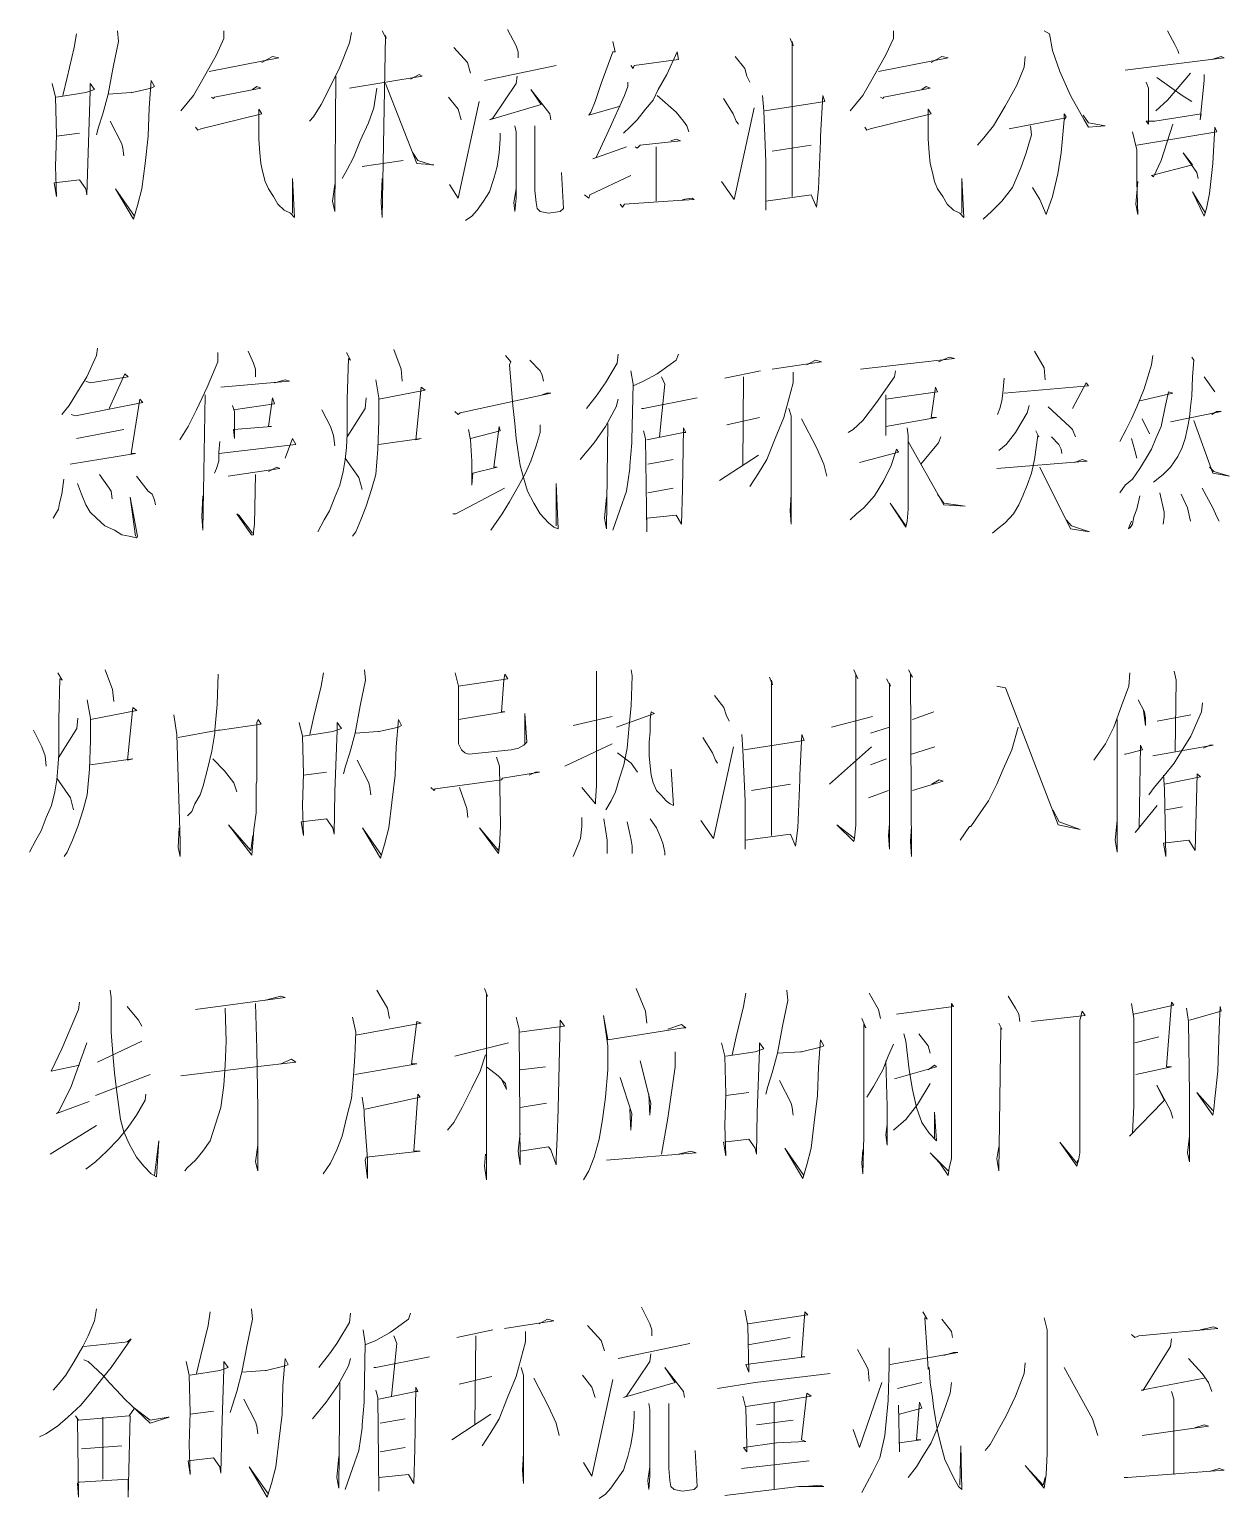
# Model space of a CAD drawing. Header units: millimetres. Extents: x 0 to 829, y 0 to 586.
# Drawn here: x 327.19 to 358.13, y 470.41 to 508.28 of the extents above; entities that cross this region are included whole.
import ezdxf

# ---------------------------------------------------------------- set-up
doc = ezdxf.new("R2010")
doc.units = ezdxf.units.MM

msp = doc.modelspace()

# ---------------------------------------------------------------- linework, layer by layer
at = {"color": 0, "lineweight": 0}
for points in [[(329.466222, 508.243417), (329.494444, 507.971778), (329.356861, 507.312083), (329.222806, 506.613583), (329.085222, 506.109111), (328.979389, 505.759861), (328.922944, 505.565833)], [(332.210833, 508.243417), (332.210833, 508.049389), (332.020333, 507.622528), (331.667556, 507.001639), (331.424139, 506.574778), (331.096056, 506.186722)], [(336.285417, 508.243417), (336.394778, 508.049389), (336.370083, 508.127), (336.285417, 503.431528), (336.260722, 503.819583), (336.285417, 504.440472)], [(339.520389, 508.282222), (339.739111, 507.855361), (339.792028, 507.700139), (339.792028, 507.544917)], [(349.465194, 508.243417), (349.465194, 508.049389), (349.274694, 507.622528), (348.921917, 507.001639), (348.6785, 506.574778), (348.350417, 506.186722)], [(353.349278, 508.243417), (353.486861, 508.165806), (353.568, 507.738944), (353.7585, 507.195667), (354.030139, 506.574778), (354.382917, 505.953889), (354.492278, 505.759861), (354.926194, 505.798667), (354.492278, 505.876278), (354.354694, 506.070306)], [(356.527806, 508.243417), (356.718306, 507.894167), (356.799444, 507.738944), (356.827667, 507.661333)], [(328.407889, 508.165806), (328.351444, 507.816556), (328.164472, 507.040444), (328.055111, 506.574778)], [(335.498722, 508.204611), (335.445806, 507.932972), (335.198861, 507.312083), (334.927222, 506.768806), (334.712028, 506.341944), (334.521528, 506.0315), (334.412167, 505.915083)], [(342.236778, 507.971778), (342.293222, 507.700139), (342.236778, 507.700139), (341.936917, 506.885222), (341.774639, 506.419556), (341.665278, 506.147917), (341.612361, 506.070306), (342.427278, 506.303139)], [(346.801722, 508.049389), (346.882861, 507.855361), (346.858167, 507.971778), (346.858167, 503.974806)], [(331.829833, 507.195667), (333.625472, 507.544917), (333.459667, 507.583722), (333.188028, 507.4285)], [(338.133972, 507.816556), (338.48675, 507.4285), (338.567889, 507.156861)], [(342.698917, 507.350889), (342.755361, 507.273278), (342.780056, 507.350889), (343.923056, 507.506111), (343.894833, 507.700139), (343.623194, 507.118056), (343.404472, 506.73), (343.270417, 506.458361), (343.079917, 506.225528), (342.861194, 505.953889), (342.670694, 505.759861), (342.508417, 505.604639)], [(345.390611, 507.583722), (345.634028, 507.273278), (345.686944, 507.07925), (345.768083, 506.924028)], [(349.084194, 507.195667), (350.876306, 507.544917), (350.714028, 507.583722), (350.442389, 507.4285)], [(352.862444, 507.583722), (352.834222, 507.312083), (352.643722, 506.846417), (352.343861, 506.303139), (352.047528, 505.798667), (351.800583, 505.488222), (351.638306, 505.294194)], [(355.44125, 507.234472), (357.995361, 507.544917), (357.914222, 507.583722), (357.670806, 507.506111)], [(335.445806, 506.768806), (337.319056, 507.07925), (337.237917, 507.118056), (337.019194, 507.001639)], [(338.924194, 506.962833), (340.769222, 507.350889)], [(355.984528, 506.924028), (356.040972, 506.768806), (356.040972, 505.837472), (355.984528, 505.915083), (356.20325, 505.915083), (357.399167, 506.109111), (357.370944, 505.953889), (357.480306, 506.962833), (357.480306, 507.118056)], [(357.127528, 507.156861), (356.527806, 506.458361), (356.231472, 506.186722)], [(327.783472, 506.885222), (327.864611, 506.535972), (327.892833, 505.565833), (327.864611, 504.750917), (327.892833, 503.974806), (327.836389, 504.324056), (328.489028, 504.401667), (328.651306, 504.168833), (328.679528, 504.013611), (328.70775, 505.100167), (328.760667, 506.691194), (328.760667, 506.885222), (328.870028, 506.73), (328.651306, 506.652389), (327.892833, 506.535972)], [(329.222806, 506.613583), (329.819, 506.652389), (329.847222, 506.652389), (330.337583, 506.768806), (330.418722, 506.807611), (330.337583, 506.962833), (330.281139, 506.264333), (330.256444, 505.527028), (330.175306, 504.828528), (330.090639, 504.168833), (329.984806, 503.741972), (329.875444, 503.392722), (329.413306, 504.168833), (329.900139, 503.470333)], [(331.886278, 506.535972), (331.939194, 506.497167), (331.967417, 506.535972), (333.163333, 506.768806), (333.053972, 506.807611), (332.944611, 506.73)], [(335.093028, 507.07925), (335.064806, 503.58675), (335.008361, 503.858389), (335.064806, 504.28525)], [(336.151361, 506.768806), (336.070222, 506.264333), (335.932639, 505.876278), (335.717444, 505.410611), (335.551639, 504.98375), (335.389361, 504.673306), (335.255306, 504.440472)], [(336.370083, 506.885222), (337.185, 504.828528), (337.618917, 504.789722), (337.562472, 504.789722), (337.209694, 504.906139), (337.075639, 505.100167)], [(339.763806, 507.07925), (339.739111, 506.885222), (339.139389, 505.992694), (339.05825, 505.953889), (340.388222, 506.341944), (340.116583, 506.73), (340.606944, 506.109111), (340.635167, 505.953889)], [(342.617778, 506.924028), (342.617778, 506.807611), (342.536639, 506.574778), (342.127417, 505.68225), (341.802861, 504.98375), (341.721722, 504.944944), (342.589556, 505.255389)], [(349.137111, 506.535972), (349.193556, 506.497167), (349.221778, 506.535972), (350.414167, 506.768806), (350.308333, 506.807611), (350.198972, 506.73)], [(356.256167, 507.040444), (356.908806, 506.574778), (357.15575, 506.419556)], [(337.999917, 506.535972), (338.243333, 506.225528), (338.324472, 505.953889)], [(338.024611, 504.28525), (338.243333, 503.936), (338.786611, 506.419556)], [(343.379778, 506.574778), (343.866611, 506.147917), (344.057111, 505.915083), (344.13825, 505.798667), (344.194694, 505.643444)], [(345.09075, 506.497167), (345.334167, 506.109111), (345.415306, 505.915083), (345.47175, 505.837472)], [(346.096167, 506.574778), (346.124389, 506.186722), (346.177306, 504.867333), (346.177306, 504.013611), (346.177306, 503.625556), (346.177306, 503.858389), (347.345, 504.013611), (347.482583, 503.703167), (347.5355, 504.168833), (347.588417, 505.410611), (347.588417, 505.527028), (347.644861, 506.574778), (347.697778, 506.419556), (346.149083, 506.186722)], [(331.477056, 505.759861), (331.5335, 505.68225), (331.614639, 505.721056), (333.188028, 506.109111), (333.106889, 506.225528), (333.106889, 506.0315), (333.106889, 505.449417), (333.135111, 505.100167), (333.163333, 504.828528), (333.21625, 504.595694), (333.272694, 504.362861), (333.353833, 504.168833), (333.487889, 503.974806), (333.59725, 503.780778), (333.759528, 503.625556), (333.921806, 503.547944), (334.031167, 503.431528), (333.97825, 504.440472), (333.97825, 503.547944)], [(345.034306, 504.362861), (345.362389, 503.897194), (345.877444, 506.264333)], [(348.731417, 505.759861), (348.784333, 505.68225), (348.865472, 505.721056), (350.442389, 506.109111), (350.36125, 506.225528), (350.36125, 506.0315), (350.36125, 505.449417), (350.389472, 505.100167), (350.414167, 504.828528), (350.470611, 504.595694), (350.523528, 504.362861), (350.604667, 504.168833), (350.74225, 503.974806), (350.851611, 503.780778), (351.013889, 503.625556), (351.176167, 503.547944), (351.285528, 503.431528), (351.232611, 504.440472), (351.232611, 503.547944)], [(352.453222, 505.721056), (353.867861, 505.992694), (353.867861, 506.109111), (353.920778, 506.0315), (353.867861, 505.953889), (353.786722, 505.100167), (353.702056, 504.556889), (353.568, 503.974806), (353.430417, 503.58675), (353.405722, 503.509139), (353.239917, 503.897194), (353.052944, 504.207639)], [(327.892833, 505.527028), (328.489028, 505.604639)], [(329.275722, 505.915083), (329.575583, 505.333), (329.603806, 505.216583), (329.6285, 505.022556)], [(339.329889, 505.604639), (339.329889, 505.449417), (339.301667, 505.100167), (339.24875, 504.750917), (339.167611, 504.440472), (339.05825, 504.091222), (338.895972, 503.858389), (338.733694, 503.625556), (338.596111, 503.470333), (338.433833, 503.353917)], [(339.710889, 505.798667), (339.739111, 505.643444), (339.739111, 503.936), (339.710889, 503.58675), (339.682667, 503.819583), (339.739111, 504.168833)], [(340.225944, 505.798667), (340.225944, 504.130028), (340.254167, 503.819583), (340.282389, 503.664361), (340.363528, 503.58675), (340.578722, 503.547944), (340.878583, 503.58675), (340.959722, 503.664361), (340.906806, 504.595694)], [(352.9965, 505.798667), (353.024722, 505.565833), (352.887139, 505.100167), (352.753083, 504.712111), (352.534361, 504.207639), (352.262722, 503.858389), (351.991083, 503.58675), (351.775889, 503.392722)], [(355.63175, 505.643444), (355.741111, 505.177778), (355.741111, 504.362861), (355.769333, 503.509139), (355.712889, 503.780778), (355.769333, 504.362861)], [(355.741111, 505.294194), (357.804861, 505.643444), (357.751944, 505.759861), (357.699028, 504.828528), (357.614361, 504.052417), (357.533222, 503.664361), (357.480306, 503.470333), (357.180444, 504.091222), (357.508528, 503.547944)], [(356.665389, 505.837472), (356.365528, 504.906139), (356.175028, 504.479278), (356.122111, 504.518083), (357.180444, 504.789722), (356.937028, 505.100167), (357.289806, 504.595694), (357.318028, 504.440472)], [(342.808278, 505.255389), (342.861194, 505.216583), (342.942333, 505.294194), (343.975972, 505.410611), (343.866611, 505.449417), (343.732556, 505.410611)], [(343.351556, 505.255389), (343.351556, 503.858389)], [(347.345, 505.294194), (346.339583, 505.138972)], [(336.828694, 504.906139), (335.770361, 504.750917)], [(341.503, 504.013611), (341.612361, 503.936), (341.640583, 504.013611), (342.698917, 504.518083)], [(342.427278, 503.780778), (342.480194, 503.703167), (342.536639, 503.780778), (343.651417, 503.858389), (344.32875, 503.897194), (344.275833, 503.936), (344.032417, 503.897194)], [(328.951167, 500.069556), (328.922944, 499.875528), (328.679528, 499.328722), (328.436111, 498.940667), (328.217389, 498.591417), (328.026889, 498.358583)], [(332.048556, 499.953139), (332.048556, 499.716778), (331.776917, 499.057083), (331.505278, 498.475), (331.286556, 498.048139), (331.071361, 497.698889)], [(332.83525, 499.991944), (332.972833, 499.677972), (333.02575, 499.52275), (333.02575, 499.328722)], [(335.364667, 499.953139), (335.4705, 499.755583), (335.417583, 499.797917), (335.389361, 498.746639), (335.389361, 498.280972), (335.389361, 497.854111), (335.364667, 497.504861), (335.336444, 497.194417), (335.28, 496.883972), (335.198861, 496.534722), (335.064806, 496.224278), (334.927222, 495.875028), (334.793167, 495.642194), (334.630889, 495.33175)], [(336.585278, 500.03075), (336.775778, 499.52275), (336.804, 499.212306)], [(342.374361, 499.914333), (342.346139, 499.677972), (342.046278, 499.1735), (342.021583, 499.134694), (341.831083, 498.863056), (341.559444, 498.513806)], [(343.923056, 499.914333), (343.866611, 499.755583), (343.432694, 499.445139), (343.379778, 499.406333), (343.027, 499.212306), (342.755361, 499.095889)], [(353.105861, 499.991944), (353.349278, 499.561556), (353.3775, 499.251111)], [(339.467472, 499.875528), (339.601528, 499.716778), (339.573306, 499.639167), (339.654444, 498.591417), (339.710889, 498.12575), (339.739111, 497.737694), (339.792028, 497.388444), (339.844944, 497.039194), (339.929611, 496.72875), (340.035444, 496.3795), (340.20125, 496.069056), (340.363528, 495.797417), (340.578722, 495.564583), (340.716306, 495.448167), (340.825667, 495.409361), (340.769222, 496.573528), (340.769222, 495.486972)], [(340.091889, 499.755583), (340.363528, 499.483944), (340.416444, 499.367528), (340.444667, 499.212306)], [(346.339583, 499.52275), (347.616639, 499.716778), (347.454361, 499.755583), (347.235639, 499.639167)], [(348.622056, 499.52275), (351.042111, 499.797917), (350.904528, 499.836722), (350.632889, 499.716778)], [(356.150333, 499.875528), (356.122111, 499.639167), (355.931611, 499.018278), (355.741111, 498.552611), (355.607056, 498.242167), (355.469472, 497.970528), (355.307194, 497.660083)], [(357.15575, 499.836722), (357.208667, 499.755583), (357.180444, 499.328722), (357.15575, 498.82425), (357.127528, 498.552611), (357.099306, 498.280972), (357.046389, 498.009333), (356.989944, 497.737694), (356.908806, 497.504861), (356.799444, 497.272028), (356.612472, 497.000389), (356.421972, 496.806361), (356.175028, 496.612333)], [(328.651306, 499.212306), (328.760667, 499.1735), (329.737861, 499.328722), (329.656722, 499.406333), (329.251028, 498.513806)], [(332.129694, 499.057083), (333.897111, 499.212306), (333.78775, 499.251111), (333.516111, 499.1735)], [(336.123139, 499.251111), (336.204278, 498.785444), (336.204278, 498.203361), (336.179583, 497.466056), (336.123139, 496.806361), (336.013778, 496.418306), (335.879722, 495.991444), (335.742139, 495.642194), (335.608083, 495.33175), (335.526944, 495.215333)], [(342.698917, 499.483944), (342.755361, 499.134694), (342.727139, 497.698889), (342.727139, 497.621278), (342.670694, 497.039194), (342.670694, 496.961583), (342.589556, 496.3795), (342.427278, 495.913833), (342.236778, 495.370556)], [(343.485611, 499.328722), (343.570278, 499.134694), (343.432694, 497.7765)], [(345.118972, 499.289917), (346.039722, 499.483944)], [(345.605806, 499.328722), (345.581111, 497.039194)], [(346.882861, 499.445139), (346.882861, 499.1735), (346.639444, 498.280972), (346.420722, 497.737694), (346.205528, 497.194417), (345.986806, 496.845167), (345.768083, 496.495917)], [(349.518111, 499.483944), (349.493417, 499.328722), (349.031278, 498.669028), (348.6785, 498.203361), (348.431556, 497.970528), (348.2975, 497.892917)], [(352.319167, 499.289917), (352.290944, 498.901861), (352.262722, 498.707833), (352.209806, 498.513806), (352.153361, 498.358583)], [(352.319167, 498.901861), (354.492278, 499.095889), (354.435833, 499.1735), (354.083056, 498.513806)], [(357.480306, 499.328722), (357.751944, 498.940667)], [(331.724, 498.863056), (331.667556, 495.370556), (331.639333, 495.719806), (331.667556, 496.263083)], [(332.429556, 498.591417), (332.482472, 498.436194), (332.482472, 497.737694), (332.45425, 497.970528), (333.434972, 498.048139), (333.353833, 498.048139), (333.459667, 498.785444), (333.516111, 498.630222), (332.45425, 498.475)], [(335.879722, 498.785444), (335.8515, 498.513806), (335.389361, 497.7765)], [(336.204278, 498.746639), (337.400194, 498.979472), (337.290833, 499.057083), (337.156778, 497.698889), (337.290833, 497.737694), (336.204278, 497.582472)], [(338.162194, 498.436194), (338.243333, 498.358583), (338.29625, 498.397389), (340.635167, 498.901861), (340.525806, 498.901861), (340.416444, 498.863056)], [(342.970556, 498.513806), (343.027, 498.513806), (344.409889, 498.785444)], [(349.274694, 498.863056), (349.274694, 497.815306), (349.274694, 498.048139), (350.579972, 498.280972), (350.442389, 498.280972), (350.55175, 499.057083), (350.604667, 498.940667), (349.274694, 498.746639)], [(355.82225, 498.707833), (356.665389, 498.901861), (356.556028, 498.940667), (356.474889, 498.552611), (356.365528, 498.048139), (356.231472, 497.737694), (356.122111, 497.466056), (355.984528, 497.233222), (355.82225, 496.961583), (355.63175, 496.689944), (355.44125, 496.534722), (355.307194, 496.340694)], [(328.270306, 498.358583), (328.379667, 498.319778), (330.118861, 498.669028), (330.037722, 498.746639), (329.819, 497.349639), (329.928361, 497.349639), (328.245611, 497.078)], [(334.736722, 498.475), (334.955444, 498.048139), (335.036583, 497.815306), (335.064806, 497.543667)], [(342.374361, 498.746639), (342.317917, 498.552611), (342.046278, 498.048139), (341.749944, 497.621278), (341.393639, 497.194417)], [(346.7735, 498.513806), (346.829944, 498.319778), (346.829944, 495.525778), (346.801722, 495.875028), (346.829944, 496.301889)], [(352.968278, 498.591417), (352.915361, 498.397389), (352.6155, 497.892917), (352.372083, 497.582472), (352.181583, 497.42725)], [(353.458639, 498.552611), (354.001917, 498.048139), (354.083056, 497.970528), (354.164194, 497.7765)], [(356.612472, 498.164556), (357.914222, 498.436194), (357.804861, 498.436194), (357.670806, 498.358583)], [(338.514972, 497.970528), (338.567889, 497.698889), (338.596111, 497.155611), (338.596111, 496.534722), (338.624333, 496.845167), (339.24875, 497.000389), (339.167611, 497.000389), (339.301667, 498.048139), (339.329889, 497.931722), (338.567889, 497.737694)], [(340.363528, 498.086944), (340.363528, 497.892917), (340.254167, 497.543667), (340.116583, 497.155611), (339.982528, 496.845167), (339.792028, 496.495917), (339.573306, 496.107861), (339.382806, 495.797417), (339.086472, 495.370556)], [(342.102722, 498.12575), (342.0745, 495.409361), (342.021583, 495.681), (342.0745, 496.224278)], [(343.027, 497.931722), (343.079917, 497.737694), (343.108139, 495.33175), (343.108139, 495.681), (343.866611, 495.758611), (344.004194, 495.525778), (344.032417, 496.418306), (344.057111, 498.009333), (344.113556, 497.892917), (344.057111, 497.892917), (343.108139, 497.698889)], [(346.015028, 498.280972), (345.171889, 498.086944)], [(347.101583, 498.242167), (347.482583, 497.504861), (347.673083, 497.078), (347.754222, 496.767556)], [(349.817972, 498.009333), (349.846194, 497.815306), (349.846194, 495.913833), (349.817972, 495.603389), (349.78975, 495.448167), (349.384056, 496.069056), (349.78975, 495.486972)], [(355.878694, 498.242167), (356.065667, 497.854111)], [(357.208667, 498.203361), (357.699028, 496.845167), (358.132944, 496.767556), (357.723722, 496.883972), (357.614361, 497.000389)], [(328.407889, 497.737694), (329.6285, 497.970528)], [(332.101472, 497.660083), (332.076778, 497.388444), (332.076778, 497.155611), (332.020333, 496.961583), (331.967417, 496.845167)], [(332.076778, 497.349639), (334.059389, 497.582472), (333.97825, 497.737694), (333.78775, 497.233222)], [(349.846194, 497.660083), (350.770472, 496.03025), (351.31375, 495.991444), (350.770472, 496.069056), (350.604667, 496.301889)], [(350.685806, 497.7765), (350.632889, 497.621278), (350.17075, 497.078)], [(353.134083, 497.931722), (353.215222, 497.7765), (353.187, 497.815306), (353.105861, 497.194417), (353.024722, 496.845167), (352.915361, 496.534722), (352.806, 496.263083), (352.696639, 496.03025), (352.562583, 495.797417), (352.343861, 495.564583), (352.153361, 495.409361), (352.019306, 495.292944)], [(353.539778, 497.7765), (353.730278, 497.582472), (353.786722, 497.466056), (353.811417, 497.349639)], [(355.607056, 497.737694), (355.688194, 497.42725), (355.741111, 497.233222)], [(344.981389, 496.651139), (345.986806, 497.310833)], [(348.593833, 497.116806), (349.59925, 497.388444), (349.546333, 497.466056), (349.40875, 497.039194), (349.221778, 496.651139), (348.974833, 496.263083), (348.703194, 495.952639), (348.512694, 495.797417), (348.350417, 495.642194)], [(332.320194, 496.767556), (333.650167, 496.961583), (333.569028, 497.000389), (333.353833, 496.883972)], [(335.336444, 497.233222), (335.689222, 496.72875), (335.770361, 496.418306)], [(343.132833, 497.078), (343.785472, 497.194417)], [(352.128667, 496.961583), (354.464056, 497.155611), (354.33, 497.194417), (354.1395, 497.116806)], [(353.239917, 497.000389), (354.030139, 495.409361), (354.516972, 495.33175), (354.058361, 495.486972), (353.920778, 495.642194)], [(328.079806, 496.689944), (328.026889, 496.301889), (327.973972, 496.069056), (327.94575, 495.913833), (327.808167, 495.681)], [(328.436111, 496.573528), (328.541944, 496.301889), (328.651306, 496.03025), (328.760667, 495.836222), (328.922944, 495.681), (329.141667, 495.486972), (329.385083, 495.370556), (329.575583, 495.254139), (329.766083, 495.215333), (329.956583, 495.176528), (329.984806, 495.215333), (329.794306, 496.224278), (329.928361, 495.215333)], [(329.004083, 496.806361), (329.251028, 496.457111), (329.303944, 496.3795), (329.332167, 496.185472)], [(329.956583, 496.767556), (330.256444, 496.3795), (330.362278, 496.301889), (330.418722, 496.146667), (330.446944, 496.03025)], [(333.02575, 496.806361), (333.001056, 495.525778), (332.972833, 495.33175), (332.972833, 495.254139), (332.916389, 495.254139), (332.538917, 495.797417), (332.591833, 495.758611), (332.944611, 495.292944)], [(338.10575, 495.797417), (338.190417, 495.797417), (339.43925, 496.457111)], [(343.785472, 496.457111), (343.132833, 496.340694)], [(355.82225, 496.263083), (355.741111, 495.913833), (355.659972, 495.719806), (355.63175, 495.525778), (355.578833, 495.448167), (355.522389, 495.409361), (355.550611, 495.486972), (355.607056, 495.603389)], [(356.337306, 496.340694), (356.446667, 495.836222), (356.446667, 495.719806), (356.421972, 495.525778)], [(356.884111, 496.301889), (357.046389, 495.952639), (357.099306, 495.719806), (357.127528, 495.603389)], [(357.427389, 496.457111), (357.699028, 495.952639), (357.804861, 495.719806), (357.861306, 495.603389)], [(327.928111, 491.698139), (328.037472, 491.504111), (327.981028, 491.542917), (327.956333, 490.491639), (327.956333, 490.025972), (327.956333, 489.599111), (327.928111, 489.249861), (327.899889, 488.939417), (327.846972, 488.628972), (327.765833, 488.279722), (327.62825, 487.969278), (327.494194, 487.620028), (327.356611, 487.387194), (327.194333, 487.07675)], [(329.148722, 491.77575), (329.339222, 491.271278), (329.367444, 490.960833)], [(332.059139, 491.659333), (332.030917, 490.883222), (331.974472, 490.22), (331.974472, 490.142389), (331.893333, 489.676722), (331.783972, 489.211056), (331.678139, 488.784194), (331.597, 488.551361), (331.459417, 488.318528), (331.378278, 488.1245), (331.268917, 488.008083)], [(334.775528, 491.698139), (334.719083, 491.348889), (334.528583, 490.56925), (334.42275, 490.103583)], [(335.833861, 491.77575), (335.862083, 491.504111), (335.7245, 490.844417), (335.590444, 490.142389), (335.452861, 489.637917), (335.3435, 489.288667), (335.290583, 489.094639)], [(338.16925, 491.698139), (338.253917, 491.348889), (338.253917, 489.87075), (338.335056, 489.715528), (338.416194, 489.637917), (338.525556, 489.599111), (339.612111, 489.715528), (339.802611, 489.754333), (339.936667, 489.831944), (340.017806, 489.909556), (339.964889, 490.650389), (339.964889, 489.87075)], [(338.253917, 491.348889), (339.530972, 491.542917), (339.446306, 491.659333), (339.421611, 491.504111), (339.365167, 490.689194), (339.446306, 490.689194), (338.253917, 490.491639)], [(341.813444, 491.736944), (341.813444, 489.288667), (341.813444, 488.784194), (341.785222, 488.396139), (341.785222, 488.318528), (341.432444, 488.745389)], [(342.7095, 491.77575), (342.734194, 491.620528), (342.7095, 490.844417), (342.653056, 490.336417), (342.600139, 489.754333), (342.519, 489.327472), (342.409639, 488.978222), (342.300278, 488.628972), (342.190917, 488.396139), (342.056861, 488.163306)], [(346.269028, 491.581722), (346.350167, 491.387694), (346.321944, 491.504111), (346.321944, 487.503611)], [(348.442139, 491.77575), (348.5515, 491.542917), (348.495056, 491.659333), (348.495056, 487.77525), (348.466833, 487.426), (348.442139, 487.348389), (348.008222, 487.77525), (348.466833, 487.426)], [(349.85325, 491.77575), (349.962611, 491.581722), (349.909694, 491.659333), (349.934389, 486.960333), (349.909694, 487.348389), (349.934389, 487.736444)], [(355.561194, 491.698139), (355.532972, 491.348889), (355.342472, 490.844417), (355.151972, 490.297611), (354.936778, 489.87075), (354.636917, 489.443889)], [(356.700667, 491.736944), (356.757111, 491.504111), (356.728889, 489.676722)], [(349.285278, 491.542917), (349.391111, 491.348889), (349.366417, 491.4265), (349.366417, 487.154361), (349.338194, 487.503611), (349.366417, 487.814056)], [(352.135722, 491.348889), (352.354444, 491.310083), (353.712639, 487.77525), (354.284139, 487.658833), (353.740861, 487.852861), (353.575056, 488.163306)], [(328.686583, 490.999639), (328.77125, 490.530444), (328.77125, 489.948361), (328.743028, 489.211056), (328.686583, 488.551361), (328.58075, 488.163306), (328.443167, 487.736444), (328.309111, 487.387194), (328.171528, 487.07675), (328.090389, 486.960333)], [(328.77125, 490.491639), (329.963639, 490.728), (329.857806, 490.805611), (329.720222, 489.443889), (329.857806, 489.482694), (328.77125, 489.327472)], [(344.854389, 491.116056), (345.097806, 490.805611), (345.15425, 490.611583), (345.235389, 490.452833)], [(355.776389, 490.999639), (355.942194, 490.689194), (355.966889, 490.530444), (355.966889, 490.336417), (355.913972, 490.728)], [(357.434444, 490.922028), (357.406222, 490.689194), (357.134583, 490.064778), (356.891167, 489.676722), (356.700667, 489.366278), (356.45725, 489.055833), (356.185611, 488.745389), (356.048028, 488.551361)], [(328.443167, 490.530444), (328.414944, 490.258806), (327.956333, 489.5215)], [(330.916139, 490.611583), (330.997278, 490.103583), (331.078417, 487.348389), (331.078417, 486.960333), (331.0255, 487.193167), (331.053722, 487.697639)], [(331.0255, 490.025972), (332.059139, 490.22), (332.112056, 490.22), (333.170389, 490.375222), (333.08925, 490.491639), (333.061028, 490.414028), (333.061028, 489.599111), (333.061028, 488.900611), (333.036333, 488.823), (333.036333, 488.163306), (333.036333, 488.085694), (332.979889, 487.658833), (332.955194, 487.309583), (332.926972, 486.999139), (332.330778, 487.77525), (332.89875, 487.115556), (332.955194, 487.503611)], [(335.590444, 490.142389), (336.186639, 490.181194), (336.214861, 490.181194), (336.705222, 490.297611), (336.786361, 490.336417), (336.705222, 490.491639), (336.648778, 489.793139), (336.620556, 489.055833), (336.539417, 488.357333), (336.458278, 487.697639), (336.348917, 487.270778), (336.243083, 486.921528), (335.780944, 487.697639), (336.267778, 486.999139)], [(341.213722, 490.336417), (342.219139, 490.56925)], [(342.3285, 490.297611), (343.305694, 490.650389), (343.224556, 490.689194), (343.196333, 490.491639), (343.196333, 490.181194), (343.171639, 489.909556), (343.171639, 489.560306), (343.196333, 489.288667), (343.224556, 489.055833), (343.277472, 488.861806), (343.362139, 488.667778), (343.467972, 488.551361), (343.605556, 488.396139), (343.714917, 488.318528), (343.796056, 488.279722), (343.739611, 489.211056)], [(347.870639, 490.297611), (348.928972, 490.56925)], [(349.962611, 490.491639), (350.505889, 490.689194)], [(355.233111, 490.491639), (355.233111, 487.07675), (355.180194, 487.387194), (355.233111, 487.891667)], [(357.134583, 490.611583), (356.26675, 490.452833)], [(327.303694, 490.22), (327.518889, 489.793139), (327.600028, 489.560306), (327.62825, 489.288667)], [(334.151111, 490.414028), (334.23225, 490.064778), (334.256944, 489.094639), (334.23225, 488.279722), (334.256944, 487.503611), (334.204028, 487.852861), (334.856667, 487.930472), (335.018944, 487.697639), (335.047167, 487.542417), (335.071861, 488.628972), (335.128306, 490.22), (335.128306, 490.414028), (335.237667, 490.258806), (335.018944, 490.181194), (334.256944, 490.064778)], [(345.559944, 490.103583), (345.588167, 489.715528), (345.641083, 488.396139), (345.641083, 487.542417), (345.641083, 487.154361), (345.641083, 487.387194), (346.812306, 487.542417), (346.946361, 487.231972), (347.002806, 487.697639), (347.055722, 488.939417), (347.055722, 489.055833), (347.108639, 490.103583), (347.165083, 489.948361), (345.616389, 489.715528)], [(348.876056, 490.142389), (349.366417, 490.297611)], [(352.679, 490.297611), (352.516722, 489.715528), (352.298, 489.211056), (352.135722, 488.823), (351.920528, 488.396139), (351.701806, 488.085694), (351.458389, 487.736444), (351.430167, 487.736444), (351.18675, 487.387194)], [(340.995, 489.288667), (342.219139, 489.87075)], [(344.501611, 487.891667), (344.826167, 487.426), (345.34475, 489.793139)], [(344.554528, 490.025972), (344.801472, 489.637917), (344.882611, 489.443889), (344.935528, 489.366278)], [(347.817722, 488.823), (348.904278, 489.793139)], [(350.534111, 489.793139), (349.934389, 489.599111)], [(355.423611, 489.599111), (355.451833, 489.599111), (355.88575, 489.715528), (355.832833, 489.831944), (355.804611, 487.697639), (355.69525, 487.581222), (356.26675, 488.279722)], [(356.157389, 489.560306), (357.706083, 489.831944), (357.624944, 489.831944), (357.462667, 489.754333)], [(331.921556, 489.482694), (332.221417, 489.17225), (332.464833, 488.861806), (332.545972, 488.628972), (332.493056, 488.784194)], [(335.643361, 489.443889), (335.943222, 488.861806), (335.971444, 488.745389), (335.996139, 488.551361)], [(339.231111, 489.5215), (339.31225, 489.288667), (339.340472, 487.736444), (339.31225, 487.231972), (339.284028, 487.037944), (338.797194, 487.697639), (339.284028, 487.115556), (339.31225, 487.270778)], [(342.356722, 489.637917), (342.7095, 489.366278), (342.871778, 489.133444)], [(349.285278, 489.482694), (348.876056, 489.327472)], [(327.899889, 488.978222), (328.252667, 488.47375), (328.333806, 488.163306)], [(334.256944, 489.055833), (334.856667, 489.133444)], [(337.544833, 488.745389), (337.625972, 488.667778), (337.654194, 488.706583), (339.365167, 488.939417), (339.393389, 488.978222), (340.345889, 489.133444), (340.236528, 489.133444), (340.07425, 489.055833)], [(349.962611, 488.667778), (350.749306, 488.900611), (350.643472, 488.939417), (350.452972, 488.823)], [(356.429028, 489.055833), (356.45725, 488.706583), (356.485472, 486.960333), (356.429028, 487.309583), (357.081667, 487.387194), (357.243944, 487.115556), (357.300389, 489.094639), (357.381528, 489.017028), (356.45725, 488.823)], [(338.278611, 488.745389), (338.469111, 488.202111), (338.497333, 487.969278)], [(346.812306, 488.823), (345.806889, 488.667778)], [(348.823139, 488.47375), (349.338194, 488.667778)], [(356.919389, 488.240917), (356.485472, 488.163306)], [(341.432444, 487.969278), (341.432444, 487.736444), (341.404222, 487.426), (341.323083, 487.231972), (341.213722, 486.960333)], [(342.000417, 487.930472), (342.085083, 487.387194), (342.085083, 487.154361), (342.085083, 487.037944)], [(342.600139, 487.852861), (342.653056, 487.620028), (342.7095, 487.387194), (342.734194, 487.231972), (342.734194, 487.037944)], [(343.196333, 487.930472), (343.362139, 487.697639), (343.443278, 487.503611), (343.524417, 487.309583), (343.577333, 487.07675), (343.577333, 486.999139)], [(329.275722, 483.52075), (329.303944, 483.326722), (329.303944, 482.434194), (329.356861, 481.7745), (329.385083, 481.382917), (329.441528, 480.956056), (329.494444, 480.568), (329.547361, 480.179944), (329.6285, 479.8695), (329.766083, 479.559056), (329.956583, 479.209806), (330.147083, 478.976972), (330.337583, 478.782944), (330.471639, 478.705333), (330.528083, 479.636667), (330.418722, 478.744139)], [(331.477056, 483.016278), (333.78775, 483.326722), (333.678389, 483.365528), (333.244472, 483.249111)], [(336.151361, 483.52075), (336.423, 483.055083), (336.475917, 482.783444)], [(338.924194, 483.559556), (339.005333, 483.365528), (338.977111, 483.404333), (338.977111, 478.627722), (338.924194, 478.976972), (338.948889, 479.287417)], [(342.8365, 483.559556), (343.079917, 482.977472), (343.108139, 482.667028)], [(345.66225, 483.443139), (345.605806, 483.093889), (345.415306, 482.317778), (345.305944, 481.852111)], [(346.720583, 483.52075), (346.748806, 483.249111), (346.611222, 482.589417), (346.477167, 481.890917), (346.339583, 481.382917), (346.230222, 481.033667), (346.177306, 480.839639)], [(348.840778, 483.443139), (349.084194, 483.016278), (349.137111, 482.783444)], [(352.425, 483.365528), (352.6155, 483.055083), (352.696639, 482.899861), (352.724861, 482.705833)], [(328.489028, 483.210306), (328.460806, 483.016278), (328.026889, 482.007333), (327.75525, 481.42525), (328.489028, 481.580472)], [(330.090639, 482.589417), (330.0095, 482.744639), (329.713167, 483.093889)], [(332.239056, 483.055083), (332.267278, 482.201361), (332.239056, 481.580472), (332.210833, 481.072472), (332.129694, 480.490389), (331.995639, 480.063528), (331.858056, 479.636667), (331.667556, 479.365028), (331.477056, 479.132194), (331.261861, 478.938167), (331.205417, 478.860556)], [(333.02575, 483.1715), (333.053972, 482.007333), (333.082194, 480.451583), (333.082194, 479.209806), (333.082194, 478.860556), (333.02575, 479.093389), (333.082194, 479.52025)], [(343.651417, 482.511806), (344.004194, 482.628222), (344.113556, 482.550611), (344.057111, 482.550611), (342.102722, 482.240167), (341.993361, 482.861056), (342.102722, 482.084944), (342.102722, 481.464056), (342.046278, 480.762028), (341.965139, 480.179944), (341.884, 479.675472), (341.749944, 479.209806), (341.612361, 478.860556), (341.478306, 478.627722)], [(349.546333, 482.899861), (351.013889, 483.093889), (350.960972, 483.1715), (350.960972, 482.899861), (350.960972, 479.985917), (350.960972, 479.171), (350.904528, 478.938167), (350.876306, 478.744139), (350.661111, 479.054583), (350.414167, 479.326222), (350.876306, 478.860556)], [(353.024722, 482.705833), (354.411139, 482.861056), (354.33, 482.977472), (354.273556, 482.744639), (354.273556, 479.326222), (354.245333, 479.171), (354.192417, 478.976972), (353.7585, 479.597861), (354.192417, 479.054583), (354.220639, 479.132194)], [(355.607056, 483.1715), (355.659972, 482.783444), (355.659972, 481.619278), (355.659972, 480.645611), (355.659972, 480.529194), (355.63175, 479.830694), (355.550611, 479.753083), (356.421972, 480.645611), (356.446667, 480.684417), (356.256167, 481.072472), (356.612472, 480.412778), (356.665389, 480.21875)], [(355.659972, 482.899861), (356.693611, 483.132694), (356.637167, 483.210306), (356.503111, 481.541667), (356.637167, 481.541667), (355.712889, 481.344111)], [(357.018167, 483.055083), (357.071083, 482.705833), (357.099306, 480.839639), (357.099306, 480.723222), (357.099306, 479.093389), (357.046389, 479.326222), (357.099306, 479.753083)], [(357.099306, 482.744639), (357.914222, 482.977472), (357.889528, 483.093889), (357.861306, 482.511806), (357.833083, 481.42525), (357.751944, 480.723222), (357.723722, 480.451583), (357.699028, 480.296361), (357.289806, 480.878444), (357.699028, 480.412778)], [(335.526944, 482.82225), (335.608083, 482.434194), (335.579861, 481.813306), (335.551639, 481.305306), (335.498722, 480.723222), (335.389361, 480.296361), (335.255306, 479.753083), (335.117722, 479.403833), (334.955444, 479.054583), (334.764944, 478.782944)], [(335.608083, 482.356583), (337.290833, 482.667028), (337.185, 482.705833), (337.047417, 481.619278), (337.185, 481.619278), (335.579861, 481.344111)], [(339.739111, 482.82225), (339.82025, 482.511806), (339.844944, 479.015778), (339.792028, 479.365028), (339.844944, 479.830694)], [(339.82025, 482.434194), (340.987944, 482.589417), (340.878583, 482.744639), (340.825667, 480.451583), (340.797444, 479.714278), (340.769222, 479.171), (340.769222, 479.015778), (340.635167, 479.403833), (340.578722, 479.481444), (339.844944, 479.365028)], [(348.650278, 482.783444), (348.759639, 482.550611), (348.703194, 482.628222), (348.703194, 479.753083), (348.6785, 478.782944), (348.650278, 479.054583), (348.6785, 479.403833)], [(352.181583, 482.667028), (352.262722, 482.511806), (352.238028, 482.550611), (352.181583, 478.860556), (352.128667, 479.171), (352.181583, 479.481444)], [(328.679528, 482.162556), (328.270306, 481.033667), (327.94575, 480.373972), (327.892833, 480.335167), (328.732444, 480.645611)], [(328.951167, 481.658083), (330.090639, 482.201361)], [(338.162194, 481.813306), (339.548611, 482.162556)], [(345.034306, 482.162556), (345.118972, 481.813306), (345.143667, 480.839639), (345.118972, 480.024722), (345.143667, 479.248611), (345.09075, 479.597861), (345.743389, 479.675472), (345.905667, 479.442639), (345.933889, 479.287417), (345.958583, 480.373972), (346.015028, 481.968528), (346.015028, 482.162556), (346.124389, 482.007333), (345.905667, 481.929722), (345.143667, 481.813306)], [(346.477167, 481.890917), (347.073361, 481.929722), (347.101583, 481.929722), (347.588417, 482.046139), (347.673083, 482.084944), (347.588417, 482.240167), (347.5355, 481.541667), (347.507278, 480.800833), (347.426139, 480.102333), (347.345, 479.442639), (347.235639, 479.015778), (347.129806, 478.666528), (346.667667, 479.442639), (347.1545, 478.744139)], [(349.465194, 482.12375), (349.327611, 481.813306), (349.193556, 481.464056), (348.950139, 481.033667), (348.784333, 480.762028)], [(349.736833, 482.395389), (349.78975, 482.201361), (349.870889, 481.464056), (349.955556, 480.956056), (350.061389, 480.490389), (350.198972, 480.102333), (350.389472, 479.830694), (350.579972, 479.636667), (350.523528, 480.373972), (350.523528, 479.714278)], [(350.117833, 482.395389), (350.36125, 482.084944), (350.414167, 481.890917)], [(355.688194, 482.162556), (356.312611, 482.317778)], [(331.096056, 481.305306), (333.02575, 481.541667), (334.059389, 481.658083), (333.950028, 481.735694), (333.678389, 481.619278)], [(338.948889, 481.852111), (338.814833, 481.42525), (338.596111, 480.994861), (338.352694, 480.490389), (338.133972, 480.102333), (337.971694, 479.908306)], [(343.841917, 481.929722), (343.841917, 481.541667), (343.651417, 480.21875), (343.485611, 479.287417)], [(328.89825, 480.800833), (330.309361, 481.344111)], [(338.977111, 481.541667), (339.276972, 481.305306), (339.467472, 481.111278), (339.492167, 480.956056), (339.382806, 481.188889)], [(339.844944, 481.464056), (340.497583, 481.541667)], [(342.942333, 481.696889), (343.213972, 480.606806), (343.189278, 480.296361), (343.161056, 480.839639)], [(349.274694, 481.696889), (349.302917, 480.529194), (349.302917, 479.8695), (349.302917, 479.52025), (349.274694, 479.791889), (349.302917, 480.063528)], [(349.493417, 481.227694), (350.579972, 481.541667), (350.523528, 481.580472), (350.36125, 481.464056)], [(342.427278, 481.2665), (342.727139, 480.335167), (342.698917, 479.908306), (342.670694, 480.451583)], [(346.530083, 481.188889), (346.829944, 480.606806), (346.858167, 480.490389), (346.882861, 480.296361)], [(350.414167, 481.111278), (350.089611, 480.568), (349.78975, 480.179944), (349.465194, 479.908306)], [(330.2, 480.839639), (330.175306, 480.684417), (329.956583, 480.296361), (329.737861, 479.985917), (329.494444, 479.675472), (329.194583, 479.365028), (328.89825, 479.093389), (328.651306, 478.899361)], [(335.770361, 480.762028), (335.826806, 480.412778), (335.826806, 480.296361), (335.907944, 479.171), (335.907944, 478.666528), (335.8515, 479.132194), (335.879722, 479.209806), (337.266139, 479.365028), (337.103861, 479.365028), (337.209694, 480.839639), (337.266139, 480.762028), (335.8515, 480.451583)], [(339.844944, 480.490389), (340.525806, 480.606806)], [(345.143667, 480.800833), (345.743389, 480.878444)], [(327.727028, 479.287417), (328.922944, 480.024722)], [(342.0745, 479.132194), (344.385194, 479.326222), (344.247611, 479.365028), (343.923056, 479.287417)], [(328.922944, 475.304556), (328.870028, 474.994111), (328.70775, 474.606056), (328.570167, 474.334417), (328.351444, 473.946361), (328.13625, 473.597111), (327.94575, 473.364278), (327.808167, 473.209056)], [(332.916389, 475.304556), (332.944611, 475.032917), (332.810556, 474.373222), (332.672972, 473.674722), (332.538917, 473.17025), (332.429556, 472.821), (332.373111, 472.626972)], [(342.970556, 475.343361), (343.189278, 474.9165), (343.242194, 474.761278), (343.242194, 474.606056)], [(331.858056, 475.226944), (331.805139, 474.877694), (331.614639, 474.101583), (331.505278, 473.635917)], [(335.4705, 475.188139), (335.445806, 474.955306), (335.145944, 474.450833), (335.117722, 474.412028), (334.927222, 474.140389), (334.655583, 473.791139)], [(337.019194, 475.188139), (336.966278, 475.032917), (336.532361, 474.722472), (336.475917, 474.683667), (336.123139, 474.489639), (335.8515, 474.373222)], [(339.43925, 474.800083), (340.716306, 474.994111), (340.554028, 475.032917), (340.335306, 474.9165)], [(345.634028, 475.26575), (345.715167, 474.877694), (345.743389, 473.674722), (345.66225, 473.86875), (347.182722, 474.062778), (347.101583, 474.062778), (347.182722, 475.226944), (347.263861, 475.149333), (345.715167, 474.9165)], [(350.227194, 475.226944), (350.333028, 475.032917), (350.280111, 475.071722), (350.333028, 474.179194), (350.36125, 473.752333), (350.389472, 473.791139), (350.414167, 473.403083), (350.470611, 473.015028), (350.498833, 472.782194), (350.55175, 472.47175), (350.604667, 472.157778), (350.685806, 471.808528), (350.795167, 471.420472), (350.904528, 471.187639), (351.013889, 470.954806), (351.147944, 470.721972), (351.232611, 470.644361), (351.204389, 471.769722), (351.176167, 470.760778)], [(350.714028, 475.032917), (350.904528, 474.800083), (350.960972, 474.722472), (350.985667, 474.56725)], [(353.349278, 475.071722), (353.430417, 474.761278), (353.430417, 471.575694), (353.405722, 471.032417), (353.349278, 470.683167), (352.862444, 471.26525)], [(328.598389, 474.334417), (329.737861, 474.450833), (329.713167, 474.450833), (329.819, 474.528444), (329.303944, 473.791139), (329.113444, 473.558306), (328.841806, 473.209056), (328.813583, 473.17025), (328.51725, 472.821), (328.189167, 472.510556), (327.917528, 472.277722), (327.621194, 472.080167), (327.455389, 472.002556)], [(335.798583, 474.761278), (335.8515, 474.412028), (335.826806, 472.976222), (335.826806, 472.898611), (335.770361, 472.316528), (335.770361, 472.238917), (335.689222, 471.653306), (335.526944, 471.187639), (335.336444, 470.644361)], [(336.585278, 474.606056), (336.666417, 474.412028), (336.532361, 473.053833)], [(338.215111, 474.56725), (339.139389, 474.761278)], [(338.705472, 474.606056), (338.67725, 472.316528)], [(339.982528, 474.722472), (339.982528, 474.450833), (339.739111, 473.558306), (339.520389, 473.015028), (339.301667, 472.47175), (339.086472, 472.118972), (338.86775, 471.769722)], [(341.584139, 474.877694), (341.936917, 474.489639), (342.021583, 474.218)], [(345.715167, 474.373222), (346.801722, 474.56725)], [(355.607056, 474.644861), (355.688194, 474.56725), (355.794028, 474.606056), (357.833083, 474.800083), (357.723722, 474.838889), (357.370944, 474.761278)], [(356.637167, 474.528444), (356.612472, 474.334417), (355.903389, 473.209056), (355.850472, 473.209056), (357.480306, 473.5195)], [(342.374361, 474.023972), (344.219389, 474.412028)], [(348.540917, 474.256806), (348.731417, 473.907556), (348.812556, 473.752333), (348.840778, 473.441889)], [(349.355833, 474.295611), (349.355833, 473.829944), (349.327611, 472.937417), (349.246472, 472.041361), (349.112417, 471.459278), (348.921917, 471.071222), (348.650278, 470.56675)], [(349.384056, 473.86875), (351.12325, 474.179194), (351.013889, 474.179194), (350.770472, 474.101583)], [(328.598389, 473.985167), (328.70775, 473.946361), (329.085222, 473.597111), (329.251028, 473.403083), (329.441528, 473.209056), (329.656722, 472.976222), (330.309361, 472.355333), (330.799722, 472.510556), (330.7715, 472.510556), (330.309361, 472.432944), (329.900139, 472.743389), (329.766083, 472.549361), (328.460806, 472.432944), (328.379667, 472.549361), (328.436111, 472.47175), (328.460806, 470.450333), (328.436111, 470.799583), (328.460806, 470.838389), (328.489028, 470.838389), (329.737861, 470.916), (329.737861, 470.450333), (329.794306, 472.549361)], [(331.233639, 473.946361), (331.314778, 473.597111), (331.343, 472.626972), (331.314778, 471.808528), (331.343, 471.032417), (331.286556, 471.381667), (331.939194, 471.459278), (332.101472, 471.226444), (332.129694, 471.071222), (332.157917, 472.157778), (332.210833, 473.752333), (332.210833, 473.946361), (332.320194, 473.791139), (332.101472, 473.713528), (331.343, 473.597111)], [(332.672972, 473.674722), (333.272694, 473.713528), (333.297389, 473.713528), (333.78775, 473.829944), (333.868889, 473.86875), (333.78775, 474.023972), (333.731306, 473.325472), (333.706611, 472.588167), (333.625472, 471.886139), (333.544333, 471.226444), (333.434972, 470.799583), (333.325611, 470.450333), (332.863472, 471.226444), (333.353833, 470.527944)], [(335.4705, 474.023972), (335.417583, 473.829944), (335.145944, 473.325472), (334.846083, 472.898611), (334.493306, 472.47175)], [(336.070222, 473.791139), (336.123139, 473.791139), (337.509556, 474.062778)], [(339.873167, 473.791139), (339.929611, 473.597111), (339.929611, 470.799583), (339.901389, 471.148833), (339.929611, 471.575694)], [(343.213972, 474.140389), (343.189278, 473.946361), (342.589556, 473.053833), (342.508417, 473.015028), (343.841917, 473.403083), (343.570278, 473.791139), (344.057111, 473.17025), (344.085333, 473.015028)], [(352.862444, 473.907556), (352.834222, 473.635917), (352.6155, 473.053833), (352.372083, 472.549361), (352.128667, 472.118972), (351.962861, 471.808528), (351.828806, 471.653306)], [(353.867861, 473.791139), (354.601639, 472.47175), (354.735694, 472.041361)], [(357.071083, 474.023972), (357.427389, 473.635917), (357.589667, 473.403083), (357.670806, 473.17025)], [(335.198861, 473.403083), (335.174167, 470.683167), (335.117722, 470.954806), (335.174167, 471.498083)], [(339.111167, 473.558306), (338.271556, 473.364278)], [(340.20125, 473.5195), (340.578722, 472.782194), (340.769222, 472.355333), (340.850361, 472.041361)], [(341.450083, 473.597111), (341.6935, 473.286667), (341.774639, 473.015028)], [(341.478306, 471.342861), (341.6935, 470.993611), (342.236778, 473.480694)], [(344.928472, 473.247861), (345.905667, 473.403083), (347.835361, 473.635917)], [(348.431556, 472.196583), (348.593833, 471.730917), (349.165333, 473.403083)], [(350.198972, 473.403083), (349.574556, 473.247861)], [(350.960972, 473.403083), (350.93275, 473.131444), (350.770472, 472.665778), (350.604667, 472.238917), (350.442389, 471.847333), (350.198972, 471.459278), (350.061389, 471.226444), (349.846194, 470.954806)], [(336.123139, 473.209056), (336.179583, 473.015028), (336.204278, 470.605556), (336.204278, 470.954806), (336.966278, 471.032417), (337.103861, 470.799583), (337.128556, 471.692111), (337.156778, 473.286667), (337.209694, 473.17025), (337.156778, 473.17025), (336.204278, 472.976222)], [(345.581111, 473.053833), (345.66225, 472.743389), (345.686944, 471.808528), (345.686944, 471.6145), (345.605806, 471.730917), (346.448944, 471.847333), (347.210944, 471.886139), (347.101583, 471.924944), (347.235639, 473.131444), (347.345, 473.053833), (346.420722, 472.898611), (345.66225, 472.782194)], [(356.637167, 473.17025), (356.693611, 472.976222), (356.693611, 471.032417)], [(331.343, 472.588167), (331.939194, 472.665778)], [(332.725889, 472.976222), (333.02575, 472.394139), (333.053972, 472.277722), (333.082194, 472.080167)], [(342.780056, 472.665778), (342.780056, 472.510556), (342.755361, 472.157778), (342.698917, 471.808528), (342.617778, 471.498083), (342.508417, 471.148833), (342.346139, 470.916), (342.183861, 470.683167), (342.046278, 470.527944), (341.884, 470.411528)], [(343.161056, 472.859806), (343.189278, 472.704583), (343.189278, 470.993611), (343.161056, 470.644361), (343.132833, 470.877194), (343.189278, 471.226444)], [(343.676111, 472.859806), (343.676111, 471.187639), (343.704333, 470.877194), (343.732556, 470.721972), (343.813694, 470.644361), (344.032417, 470.605556), (344.32875, 470.644361), (344.409889, 470.721972), (344.356972, 471.653306)], [(346.396028, 472.898611), (346.396028, 470.644361)], [(349.59925, 472.821), (349.627472, 471.6145), (349.627472, 471.847333), (350.17075, 471.924944), (350.061389, 471.924944), (350.142528, 472.898611), (350.198972, 472.743389), (349.627472, 472.588167)], [(329.085222, 472.510556), (329.085222, 470.916)], [(336.2325, 472.355333), (336.885139, 472.47175)], [(338.081056, 471.924944), (339.086472, 472.588167)], [(345.933889, 472.316528), (346.882861, 472.432944)], [(355.878694, 472.041361), (357.589667, 472.277722), (357.480306, 472.316528), (357.236889, 472.238917)], [(328.541944, 471.692111), (329.575583, 471.769722)], [(336.885139, 471.730917), (336.2325, 471.6145)], [(345.552889, 471.187639), (347.292083, 471.381667)], [(352.887139, 471.226444), (353.324583, 470.760778), (353.3775, 470.954806)], [(355.416556, 470.954806), (355.497694, 470.954806), (357.995361, 471.148833), (357.861306, 471.187639), (357.614361, 471.110028)], [(345.118972, 470.489139), (346.396028, 470.644361), (347.020444, 470.721972), (347.673083, 470.721972), (347.588417, 470.760778), (347.182722, 470.721972)]]:
    msp.add_lwpolyline(points, dxfattribs=at)

doc.saveas('drawing.dxf')
